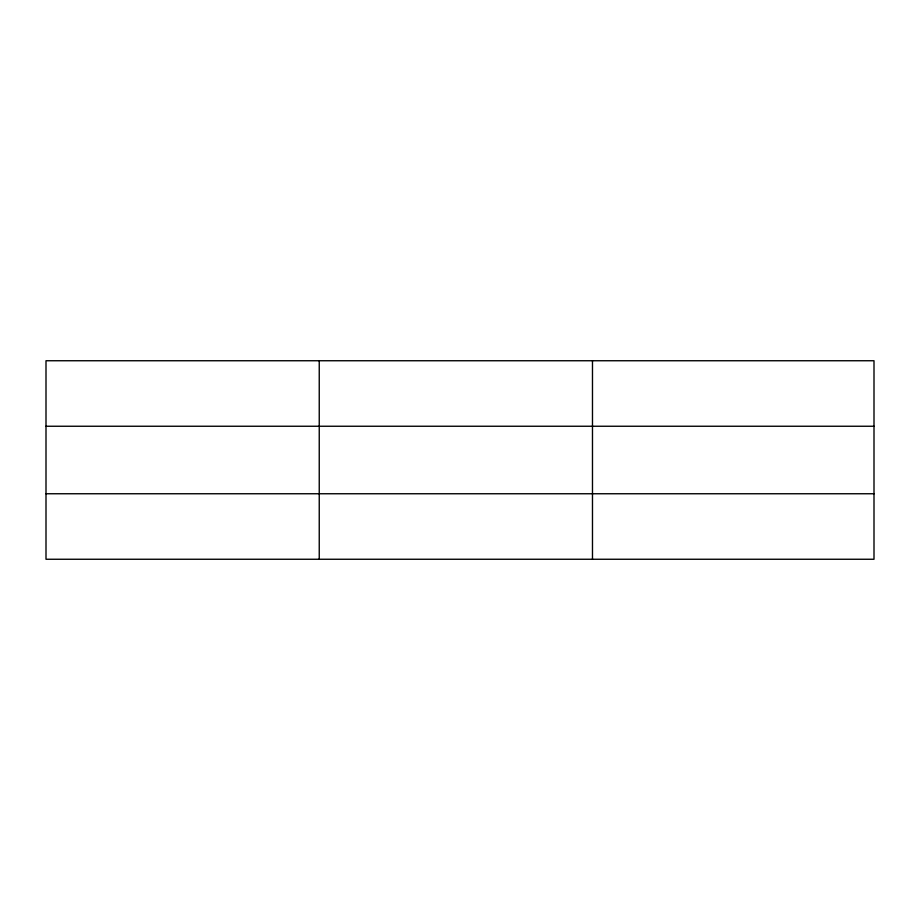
<?xml version="1.0" encoding="UTF-8"?>
<svg xmlns="http://www.w3.org/2000/svg" width="920" height="920" viewBox="0 0 920 920"><rect width="100%" height="100%" fill="white"/><g stroke="black" fill="none" stroke-linecap="round" stroke-linejoin="round"><path stroke-width="1.38" d="M319.24 559.256L319.24 360.743M592.48 559.256L592.48 360.743M874 493.752L874 559.256L46 559.256L46 360.743L874 360.743L874 493.752L46 493.752M46 426.247L874 426.247"/></g></svg>
